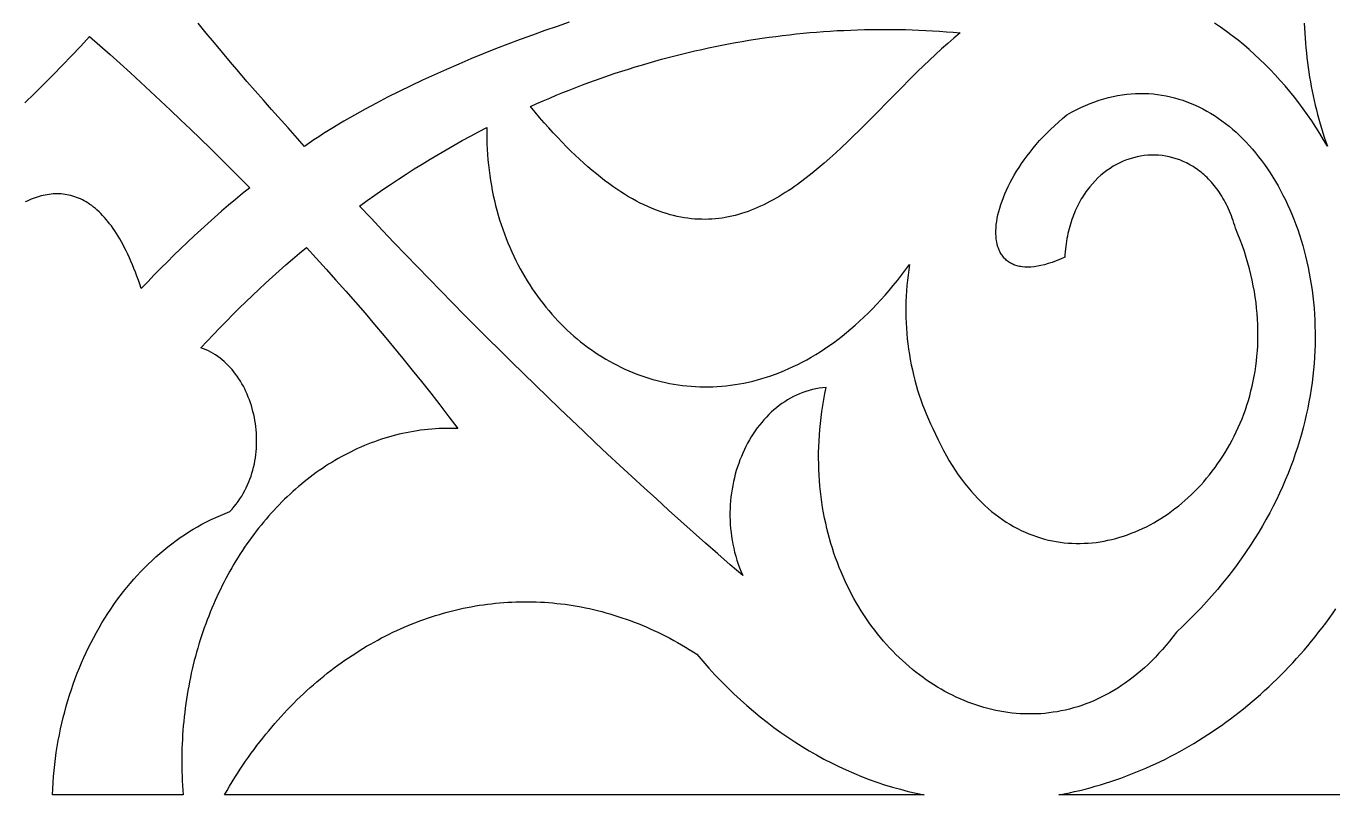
# Model space of a CAD drawing. Extents: x -4950 to -2150, y -1354 to 1346.
# Drawn here: x -3401.8 to -3158.1, y 396.6 to 539.9 of the extents above; entities that cross this region are included whole.
import ezdxf

# ---------------------------------------------------------------- set-up
doc = ezdxf.new("R2010")
doc.units = 0
doc.layers.add('LAYER_1', color=18, linetype='CONTINUOUS')

msp = doc.modelspace()

# ---------------------------------------------------------------- linework, layer by layer
at = {"layer": 'LAYER_1'}
for points in [[(-3300.5, 540.61), (-3302.77, 539.85), (-3305.05, 539.06), (-3307.34, 538.24), (-3309.63, 537.4), (-3311.94, 536.53), (-3314.24, 535.64), (-3316.54, 534.72), (-3318.83, 533.78), (-3321.11, 532.82), (-3323.38, 531.84), (-3325.63, 530.84), (-3327.86, 529.82), (-3330.06, 528.78), (-3332.23, 527.72), (-3334.37, 526.64), (-3336.47, 525.55), (-3338.53, 524.44), (-3339.55, 523.88), (-3340.55, 523.31), (-3341.54, 522.75), (-3342.52, 522.17), (-3343.48, 521.6), (-3344.44, 521.02), (-3345.37, 520.44), (-3346.3, 519.86), (-3347.21, 519.27), (-3348.1, 518.68), (-3348.98, 518.08), (-3349.84, 517.49), (-3352.93, 520.91), (-3356, 524.36), (-3357.54, 526.1), (-3359.07, 527.84), (-3360.59, 529.6), (-3362.12, 531.37), (-3363.64, 533.16), (-3365.15, 534.96), (-3366.67, 536.77), (-3368.18, 538.6), (-3369.68, 540.45)], [(-3163.45, 540.44), (-3163.41, 539.51), (-3163.36, 538.58), (-3163.3, 537.65), (-3163.23, 536.73), (-3163.15, 535.82), (-3163.06, 534.9), (-3162.96, 534), (-3162.85, 533.09), (-3162.72, 532.19), (-3162.59, 531.3), (-3162.45, 530.41), (-3162.3, 529.52), (-3162.14, 528.63), (-3161.97, 527.76), (-3161.79, 526.88), (-3161.6, 526.01), (-3161.4, 525.14), (-3161.18, 524.28), (-3160.96, 523.42), (-3160.73, 522.56), (-3160.49, 521.71), (-3160.24, 520.87), (-3159.98, 520.02), (-3159.71, 519.19), (-3159.43, 518.35), (-3159.14, 517.52), (-3159.84, 518.72), (-3160.56, 519.9), (-3161.29, 521.07), (-3162.05, 522.22), (-3162.83, 523.36), (-3163.63, 524.48), (-3164.45, 525.58), (-3165.29, 526.66), (-3166.15, 527.72), (-3167.03, 528.77), (-3167.93, 529.79), (-3168.85, 530.8), (-3169.78, 531.79), (-3170.74, 532.75), (-3171.72, 533.7), (-3172.71, 534.62), (-3173.72, 535.52), (-3174.75, 536.4), (-3175.8, 537.25), (-3176.87, 538.09), (-3177.96, 538.9), (-3179.06, 539.68), (-3180.19, 540.44)], [(-3402, 525.57), (-3400.23, 527.31), (-3398.47, 529.06), (-3396.72, 530.83), (-3394.99, 532.6), (-3393.29, 534.38), (-3391.6, 536.18), (-3389.93, 537.98), (-3388.03, 536.3), (-3386.13, 534.61), (-3384.23, 532.9), (-3382.34, 531.19), (-3380.46, 529.47), (-3378.58, 527.73), (-3376.7, 525.98), (-3374.83, 524.23), (-3372.97, 522.46), (-3371.11, 520.68), (-3369.25, 518.89), (-3367.41, 517.09), (-3365.57, 515.28), (-3363.73, 513.45), (-3361.91, 511.62), (-3360.09, 509.77), (-3361.41, 508.7), (-3362.72, 507.61), (-3364.03, 506.5), (-3365.32, 505.39), (-3366.62, 504.26), (-3367.9, 503.12), (-3369.17, 501.96), (-3370.44, 500.79), (-3371.7, 499.61), (-3372.96, 498.42), (-3374.2, 497.21), (-3375.44, 495.99), (-3376.66, 494.76), (-3377.89, 493.52), (-3379.1, 492.26), (-3380.3, 490.99), (-3380.57, 491.78), (-3380.83, 492.55), (-3381.11, 493.3), (-3381.38, 494.03), (-3381.66, 494.74), (-3381.94, 495.43), (-3382.23, 496.09), (-3382.51, 496.74), (-3382.8, 497.38), (-3383.1, 497.99), (-3383.4, 498.58), (-3383.7, 499.15), (-3384, 499.71), (-3384.31, 500.24), (-3384.61, 500.76), (-3384.93, 501.26), (-3385.24, 501.74), (-3385.56, 502.21), (-3385.88, 502.65), (-3386.2, 503.08), (-3386.52, 503.49), (-3386.85, 503.88), (-3387.18, 504.26), (-3387.51, 504.62), (-3387.84, 504.96), (-3388.18, 505.29), (-3388.52, 505.6), (-3388.85, 505.89), (-3389.2, 506.17), (-3389.54, 506.44), (-3389.89, 506.68), (-3390.23, 506.91), (-3390.58, 507.13), (-3390.93, 507.33), (-3391.29, 507.51), (-3391.64, 507.68), (-3391.99, 507.84), (-3392.35, 507.98), (-3392.71, 508.11), (-3393.07, 508.22), (-3393.43, 508.32), (-3393.79, 508.41), (-3394.16, 508.48), (-3394.52, 508.53), (-3394.89, 508.58), (-3395.25, 508.61), (-3395.62, 508.63), (-3395.99, 508.63), (-3396.36, 508.63), (-3396.73, 508.61), (-3397.1, 508.58), (-3397.47, 508.53), (-3397.84, 508.48), (-3398.22, 508.41), (-3398.59, 508.33), (-3398.96, 508.24), (-3399.34, 508.14), (-3399.71, 508.02), (-3400.09, 507.9), (-3400.46, 507.76), (-3400.84, 507.62), (-3401.21, 507.46), (-3401.59, 507.29), (-3401.96, 507.12)], [(-3153.45, 396.64), (-3209.2, 396.63), (-3208.22, 396.82), (-3207.24, 397.02), (-3206.27, 397.23), (-3205.3, 397.46), (-3204.33, 397.7), (-3203.37, 397.96), (-3202.41, 398.23), (-3201.45, 398.51), (-3200.5, 398.8), (-3199.54, 399.11), (-3198.6, 399.43), (-3197.65, 399.76), (-3196.72, 400.1), (-3195.78, 400.46), (-3194.85, 400.83), (-3193.92, 401.21), (-3193, 401.61), (-3192.08, 402.02), (-3191.17, 402.44), (-3190.26, 402.87), (-3189.35, 403.31), (-3188.45, 403.77), (-3187.56, 404.24), (-3186.67, 404.72), (-3185.78, 405.21), (-3184.9, 405.72), (-3184.03, 406.23), (-3183.16, 406.76), (-3182.29, 407.3), (-3181.44, 407.85), (-3180.58, 408.42), (-3179.74, 408.99), (-3178.9, 409.58), (-3178.06, 410.17), (-3177.23, 410.78), (-3176.41, 411.4), (-3175.6, 412.04), (-3174.79, 412.68), (-3173.98, 413.33), (-3173.19, 414), (-3172.4, 414.67), (-3171.62, 415.36), (-3170.84, 416.06), (-3170.07, 416.77), (-3169.31, 417.49), (-3168.56, 418.21), (-3167.81, 418.96), (-3167.07, 419.71), (-3166.34, 420.47), (-3165.61, 421.24), (-3164.9, 422.02), (-3164.19, 422.81), (-3163.49, 423.62), (-3162.8, 424.43), (-3162.11, 425.25), (-3161.44, 426.08), (-3160.77, 426.93), (-3160.11, 427.78), (-3159.46, 428.64), (-3158.82, 429.51), (-3158.18, 430.39), (-3157.56, 431.29)]]:
    msp.add_lwpolyline(points, dxfattribs=at)
for points in [[(-3307.74, 524.92), (-3306.54, 525.46), (-3305.34, 525.98), (-3304.13, 526.5), (-3302.92, 527.01), (-3301.71, 527.5), (-3300.5, 527.99), (-3299.28, 528.46), (-3298.06, 528.93), (-3296.84, 529.38), (-3295.62, 529.83), (-3294.39, 530.26), (-3293.17, 530.68), (-3291.94, 531.1), (-3290.71, 531.5), (-3289.48, 531.9), (-3288.24, 532.28), (-3287, 532.65), (-3285.77, 533.02), (-3284.53, 533.37), (-3283.29, 533.72), (-3282.04, 534.05), (-3280.8, 534.37), (-3279.55, 534.68), (-3278.31, 534.99), (-3277.06, 535.28), (-3275.81, 535.56), (-3274.55, 535.83), (-3273.3, 536.09), (-3272.05, 536.35), (-3270.79, 536.59), (-3269.53, 536.82), (-3268.28, 537.04), (-3267.02, 537.25), (-3265.76, 537.45), (-3264.5, 537.64), (-3263.23, 537.82), (-3261.97, 537.99), (-3260.71, 538.15), (-3259.44, 538.3), (-3258.17, 538.43), (-3256.91, 538.56), (-3255.64, 538.68), (-3254.37, 538.79), (-3253.1, 538.89), (-3251.83, 538.97), (-3250.56, 539.05), (-3249.29, 539.11), (-3248.02, 539.17), (-3246.75, 539.22), (-3245.48, 539.25), (-3244.2, 539.27), (-3242.93, 539.29), (-3241.66, 539.29), (-3240.38, 539.29), (-3239.11, 539.27), (-3237.83, 539.24), (-3236.56, 539.2), (-3235.29, 539.15), (-3234.01, 539.1), (-3232.74, 539.03), (-3231.46, 538.95), (-3230.19, 538.86), (-3228.91, 538.75), (-3227.64, 538.64), (-3228.79, 537.67), (-3229.94, 536.67), (-3231.08, 535.65), (-3232.21, 534.61), (-3233.33, 533.56), (-3234.45, 532.49), (-3235.56, 531.41), (-3236.67, 530.32), (-3238.86, 528.11), (-3241.05, 525.9), (-3243.22, 523.69), (-3245.39, 521.51), (-3246.47, 520.43), (-3247.55, 519.37), (-3248.64, 518.32), (-3249.72, 517.29), (-3250.81, 516.29), (-3251.9, 515.3), (-3252.99, 514.34), (-3254.09, 513.4), (-3255.19, 512.5), (-3256.3, 511.63), (-3257.41, 510.79), (-3257.97, 510.38), (-3258.53, 509.99), (-3259.09, 509.6), (-3259.66, 509.22), (-3260.22, 508.86), (-3260.79, 508.5), (-3261.36, 508.16), (-3261.93, 507.82), (-3262.5, 507.5), (-3263.08, 507.19), (-3263.65, 506.89), (-3264.23, 506.6), (-3264.82, 506.33), (-3265.4, 506.07), (-3265.99, 505.82), (-3266.58, 505.59), (-3267.17, 505.37), (-3267.77, 505.16), (-3268.37, 504.97), (-3268.97, 504.79), (-3269.57, 504.63), (-3270.18, 504.48), (-3270.79, 504.35), (-3271.4, 504.23), (-3272.02, 504.13), (-3272.64, 504.05), (-3273.26, 503.98), (-3273.89, 503.93), (-3274.52, 503.9), (-3275.15, 503.88), (-3275.79, 503.89), (-3276.43, 503.91), (-3277.08, 503.94), (-3277.73, 504), (-3278.38, 504.08), (-3279.04, 504.17), (-3279.7, 504.29), (-3280.37, 504.42), (-3281.04, 504.58), (-3281.71, 504.75), (-3282.39, 504.95), (-3283.07, 505.17), (-3283.76, 505.41), (-3284.45, 505.67), (-3285.15, 505.95), (-3285.85, 506.25), (-3286.56, 506.58), (-3287.27, 506.93), (-3287.99, 507.3), (-3288.71, 507.7), (-3289.44, 508.11), (-3290.17, 508.56), (-3290.91, 509.02), (-3291.65, 509.52), (-3292.4, 510.03), (-3293.15, 510.57), (-3293.91, 511.14), (-3294.68, 511.73), (-3295.45, 512.35), (-3296.22, 512.99), (-3297.01, 513.66), (-3297.8, 514.36), (-3298.59, 515.09), (-3299.39, 515.84), (-3300.2, 516.62), (-3301.01, 517.42), (-3301.83, 518.26), (-3302.65, 519.12), (-3303.49, 520.02), (-3304.32, 520.94), (-3305.17, 521.89), (-3306.02, 522.87), (-3306.88, 523.88)], [(-3207.74, 523.36), (-3206.87, 523.85), (-3206, 524.3), (-3205.13, 524.72), (-3204.26, 525.11), (-3203.39, 525.47), (-3202.53, 525.8), (-3201.67, 526.09), (-3200.81, 526.35), (-3199.95, 526.58), (-3199.1, 526.78), (-3198.25, 526.95), (-3197.41, 527.09), (-3196.56, 527.2), (-3195.73, 527.28), (-3194.89, 527.33), (-3194.06, 527.36), (-3193.24, 527.35), (-3192.42, 527.31), (-3191.61, 527.25), (-3190.8, 527.16), (-3190, 527.05), (-3189.2, 526.9), (-3188.41, 526.73), (-3187.63, 526.54), (-3186.86, 526.31), (-3186.09, 526.07), (-3185.32, 525.79), (-3184.57, 525.5), (-3183.82, 525.17), (-3183.08, 524.83), (-3182.35, 524.46), (-3181.63, 524.06), (-3180.92, 523.65), (-3180.21, 523.21), (-3179.51, 522.74), (-3178.83, 522.26), (-3178.15, 521.75), (-3177.48, 521.23), (-3176.83, 520.68), (-3176.18, 520.11), (-3175.54, 519.52), (-3174.92, 518.91), (-3174.3, 518.27), (-3173.7, 517.62), (-3173.11, 516.95), (-3172.53, 516.27), (-3171.96, 515.56), (-3171.4, 514.83), (-3170.86, 514.09), (-3170.33, 513.33), (-3169.81, 512.55), (-3169.3, 511.76), (-3168.81, 510.95), (-3168.33, 510.12), (-3167.87, 509.27), (-3167.42, 508.42), (-3166.98, 507.54), (-3166.56, 506.65), (-3166.16, 505.75), (-3165.76, 504.83), (-3165.39, 503.9), (-3165.03, 502.95), (-3164.68, 501.99), (-3164.35, 501.02), (-3164.04, 500.03), (-3163.74, 499.04), (-3163.46, 498.03), (-3163.2, 497.01), (-3162.95, 495.97), (-3162.73, 494.93), (-3162.51, 493.88), (-3162.32, 492.81), (-3162.15, 491.74), (-3161.99, 490.66), (-3161.85, 489.56), (-3161.73, 488.46), (-3161.63, 487.35), (-3161.55, 486.23), (-3161.49, 485.1), (-3161.45, 483.97), (-3161.43, 482.83), (-3161.43, 481.68), (-3161.44, 480.52), (-3161.48, 479.36), (-3161.54, 478.19), (-3161.63, 477.02), (-3161.73, 475.84), (-3161.85, 474.65), (-3162, 473.46), (-3162.17, 472.27), (-3162.36, 471.07), (-3162.57, 469.87), (-3162.81, 468.67), (-3163.07, 467.46), (-3163.35, 466.25), (-3163.66, 465.03), (-3163.99, 463.82), (-3164.34, 462.6), (-3164.72, 461.38), (-3165.13, 460.17), (-3165.55, 458.95), (-3166.01, 457.72), (-3166.48, 456.5), (-3166.99, 455.28), (-3167.51, 454.06), (-3168.07, 452.84), (-3168.65, 451.63), (-3169.26, 450.41), (-3169.89, 449.2), (-3170.55, 447.98), (-3171.24, 446.78), (-3171.95, 445.57), (-3172.7, 444.37), (-3173.47, 443.17), (-3174.27, 441.97), (-3175.09, 440.78), (-3175.95, 439.59), (-3176.83, 438.41), (-3177.74, 437.23), (-3178.69, 436.06), (-3179.66, 434.89), (-3180.66, 433.73), (-3181.69, 432.58), (-3182.75, 431.43), (-3183.84, 430.29), (-3184.96, 429.16), (-3186.12, 428.04), (-3187.3, 426.92), (-3187.93, 426.09), (-3188.58, 425.28), (-3189.22, 424.5), (-3189.88, 423.74), (-3190.54, 423.01), (-3191.21, 422.3), (-3191.89, 421.61), (-3192.57, 420.95), (-3193.26, 420.32), (-3193.96, 419.71), (-3194.66, 419.12), (-3195.36, 418.55), (-3196.07, 418.01), (-3196.79, 417.5), (-3197.51, 417), (-3198.24, 416.53), (-3198.97, 416.08), (-3199.7, 415.66), (-3200.44, 415.26), (-3201.18, 414.88), (-3201.93, 414.52), (-3202.68, 414.18), (-3203.43, 413.87), (-3204.18, 413.58), (-3204.94, 413.31), (-3205.69, 413.06), (-3206.45, 412.83), (-3207.22, 412.62), (-3207.98, 412.44), (-3208.75, 412.28), (-3209.51, 412.13), (-3210.28, 412.01), (-3211.05, 411.91), (-3211.81, 411.82), (-3212.58, 411.76), (-3213.35, 411.72), (-3214.12, 411.7), (-3214.88, 411.7), (-3215.65, 411.71), (-3216.42, 411.75), (-3217.18, 411.81), (-3217.94, 411.88), (-3218.7, 411.97), (-3219.46, 412.09), (-3220.22, 412.22), (-3220.97, 412.37), (-3221.73, 412.53), (-3222.47, 412.72), (-3223.22, 412.92), (-3223.96, 413.15), (-3224.7, 413.39), (-3225.44, 413.64), (-3226.17, 413.92), (-3226.89, 414.21), (-3227.62, 414.52), (-3228.33, 414.84), (-3229.05, 415.18), (-3229.75, 415.54), (-3230.46, 415.92), (-3231.15, 416.31), (-3231.84, 416.71), (-3232.53, 417.14), (-3233.21, 417.58), (-3233.88, 418.03), (-3234.54, 418.5), (-3235.2, 418.99), (-3235.85, 419.49), (-3236.49, 420), (-3237.13, 420.53), (-3237.76, 421.08), (-3238.37, 421.64), (-3238.98, 422.21), (-3239.59, 422.8), (-3240.18, 423.4), (-3240.76, 424.02), (-3241.34, 424.65), (-3241.9, 425.29), (-3242.46, 425.95), (-3243, 426.62), (-3243.54, 427.3), (-3244.06, 428), (-3244.58, 428.71), (-3245.08, 429.43), (-3245.57, 430.17), (-3246.05, 430.92), (-3246.52, 431.67), (-3246.98, 432.45), (-3247.42, 433.23), (-3247.85, 434.02), (-3248.27, 434.83), (-3248.68, 435.65), (-3249.07, 436.48), (-3249.45, 437.32), (-3249.82, 438.17), (-3250.17, 439.03), (-3250.51, 439.91), (-3250.84, 440.79), (-3251.15, 441.68), (-3251.44, 442.59), (-3251.72, 443.5), (-3251.99, 444.43), (-3252.24, 445.36), (-3252.48, 446.3), (-3252.69, 447.26), (-3252.9, 448.22), (-3253.08, 449.19), (-3253.25, 450.17), (-3253.41, 451.16), (-3253.54, 452.16), (-3253.66, 453.16), (-3253.76, 454.18), (-3253.85, 455.2), (-3253.91, 456.23), (-3253.96, 457.27), (-3253.99, 458.32), (-3254, 459.37), (-3254, 460.43), (-3253.97, 461.5), (-3253.92, 462.58), (-3253.86, 463.66), (-3253.77, 464.75), (-3253.67, 465.85), (-3253.54, 466.95), (-3253.39, 468.06), (-3253.23, 469.17), (-3253.04, 470.29), (-3252.83, 471.42), (-3252.6, 472.55), (-3253.25, 472.49), (-3253.89, 472.4), (-3254.53, 472.29), (-3255.15, 472.15), (-3255.77, 471.99), (-3256.37, 471.81), (-3256.97, 471.6), (-3257.55, 471.37), (-3258.13, 471.12), (-3258.7, 470.84), (-3259.25, 470.55), (-3259.8, 470.23), (-3260.33, 469.9), (-3260.86, 469.54), (-3261.37, 469.17), (-3261.87, 468.77), (-3262.36, 468.36), (-3262.84, 467.93), (-3263.3, 467.49), (-3263.75, 467.02), (-3264.19, 466.54), (-3264.62, 466.05), (-3265.04, 465.54), (-3265.44, 465.01), (-3265.82, 464.47), (-3266.2, 463.92), (-3266.56, 463.36), (-3266.9, 462.78), (-3267.24, 462.18), (-3267.55, 461.58), (-3267.85, 460.97), (-3268.14, 460.34), (-3268.41, 459.7), (-3268.67, 459.06), (-3268.91, 458.4), (-3269.14, 457.74), (-3269.35, 457.07), (-3269.54, 456.39), (-3269.72, 455.7), (-3269.88, 455), (-3270.02, 454.3), (-3270.15, 453.59), (-3270.26, 452.88), (-3270.35, 452.16), (-3270.42, 451.44), (-3270.48, 450.71), (-3270.51, 449.98), (-3270.53, 449.25), (-3270.53, 448.51), (-3270.51, 447.77), (-3270.48, 447.03), (-3270.42, 446.29), (-3270.34, 445.55), (-3270.25, 444.81), (-3270.13, 444.07), (-3269.99, 443.33), (-3269.84, 442.59), (-3269.66, 441.85), (-3269.46, 441.11), (-3269.24, 440.38), (-3269, 439.65), (-3268.74, 438.93), (-3268.46, 438.2), (-3268.16, 437.49), (-3270.47, 439.5), (-3272.78, 441.53), (-3275.09, 443.56), (-3277.39, 445.6), (-3279.69, 447.65), (-3281.98, 449.71), (-3284.26, 451.78), (-3286.54, 453.86), (-3288.82, 455.95), (-3291.08, 458.04), (-3293.35, 460.15), (-3295.61, 462.26), (-3297.86, 464.38), (-3300.11, 466.51), (-3302.35, 468.65), (-3304.58, 470.8), (-3306.81, 472.96), (-3309.04, 475.13), (-3311.26, 477.3), (-3313.47, 479.48), (-3315.68, 481.68), (-3317.88, 483.88), (-3320.08, 486.09), (-3322.27, 488.31), (-3324.46, 490.54), (-3326.64, 492.77), (-3328.82, 495.02), (-3330.98, 497.27), (-3333.15, 499.53), (-3335.31, 501.8), (-3337.46, 504.08), (-3339.6, 506.37), (-3338.17, 507.4), (-3336.73, 508.42), (-3335.29, 509.42), (-3333.83, 510.4), (-3332.37, 511.37), (-3330.91, 512.33), (-3329.43, 513.27), (-3327.95, 514.19), (-3326.46, 515.1), (-3324.97, 515.99), (-3323.47, 516.87), (-3321.97, 517.73), (-3320.45, 518.57), (-3318.93, 519.4), (-3317.41, 520.21), (-3315.88, 521.01), (-3315.89, 519.99), (-3315.88, 518.98), (-3315.85, 517.97), (-3315.8, 516.97), (-3315.74, 515.98), (-3315.66, 514.99), (-3315.57, 514.02), (-3315.46, 513.05), (-3315.33, 512.08), (-3315.19, 511.13), (-3315.03, 510.18), (-3314.85, 509.24), (-3314.66, 508.31), (-3314.45, 507.39), (-3314.23, 506.48), (-3314, 505.57), (-3313.74, 504.68), (-3313.48, 503.79), (-3313.2, 502.91), (-3312.9, 502.05), (-3312.6, 501.19), (-3312.27, 500.34), (-3311.94, 499.5), (-3311.59, 498.67), (-3311.23, 497.85), (-3310.85, 497.04), (-3310.46, 496.24), (-3310.06, 495.46), (-3309.65, 494.68), (-3309.22, 493.91), (-3308.78, 493.16), (-3308.33, 492.41), (-3307.87, 491.68), (-3307.4, 490.96), (-3306.91, 490.25), (-3306.41, 489.55), (-3305.91, 488.86), (-3305.39, 488.19), (-3304.86, 487.52), (-3304.32, 486.87), (-3303.77, 486.24), (-3303.21, 485.61), (-3302.64, 485), (-3302.06, 484.4), (-3301.47, 483.81), (-3300.87, 483.24), (-3300.26, 482.68), (-3299.64, 482.13), (-3299.01, 481.6), (-3298.38, 481.08), (-3297.74, 480.58), (-3297.08, 480.09), (-3296.42, 479.61), (-3295.75, 479.15), (-3295.08, 478.7), (-3294.39, 478.27), (-3293.7, 477.85), (-3293, 477.45), (-3292.3, 477.06), (-3291.59, 476.69), (-3290.87, 476.33), (-3290.14, 475.99), (-3289.41, 475.66), (-3288.67, 475.35), (-3287.93, 475.06), (-3287.18, 474.78), (-3286.42, 474.52), (-3285.66, 474.28), (-3284.9, 474.05), (-3284.13, 473.84), (-3283.35, 473.64), (-3282.57, 473.47), (-3281.78, 473.31), (-3280.99, 473.17), (-3280.2, 473.04), (-3279.4, 472.93), (-3278.6, 472.84), (-3277.8, 472.77), (-3276.99, 472.72), (-3276.18, 472.69), (-3275.36, 472.67), (-3274.55, 472.67), (-3273.73, 472.69), (-3272.9, 472.73), (-3272.08, 472.79), (-3271.25, 472.87), (-3270.42, 472.97), (-3269.59, 473.08), (-3268.76, 473.22), (-3267.93, 473.38), (-3267.09, 473.55), (-3266.26, 473.75), (-3265.42, 473.97), (-3264.58, 474.21), (-3263.74, 474.46), (-3262.91, 474.74), (-3262.07, 475.04), (-3261.23, 475.36), (-3260.39, 475.7), (-3259.56, 476.07), (-3258.72, 476.45), (-3257.88, 476.86), (-3257.05, 477.28), (-3256.22, 477.73), (-3255.38, 478.21), (-3254.55, 478.7), (-3253.72, 479.22), (-3252.9, 479.75), (-3252.07, 480.32), (-3251.25, 480.9), (-3250.43, 481.51), (-3249.61, 482.14), (-3248.8, 482.79), (-3247.99, 483.47), (-3247.18, 484.17), (-3246.37, 484.89), (-3245.57, 485.64), (-3244.77, 486.41), (-3243.98, 487.21), (-3243.19, 488.03), (-3242.4, 488.87), (-3241.62, 489.74), (-3240.85, 490.64), (-3240.08, 491.56), (-3239.31, 492.5), (-3238.55, 493.47), (-3237.79, 494.46), (-3237.04, 495.48), (-3237.2, 494.5), (-3237.33, 493.51), (-3237.45, 492.52), (-3237.54, 491.53), (-3237.62, 490.54), (-3237.68, 489.54), (-3237.72, 488.55), (-3237.74, 487.56), (-3237.74, 486.57), (-3237.72, 485.58), (-3237.69, 484.59), (-3237.63, 483.6), (-3237.56, 482.62), (-3237.47, 481.63), (-3237.35, 480.66), (-3237.23, 479.68), (-3237.08, 478.71), (-3236.91, 477.74), (-3236.73, 476.78), (-3236.53, 475.83), (-3236.31, 474.88), (-3236.07, 473.93), (-3235.81, 472.99), (-3235.54, 472.06), (-3235.25, 471.14), (-3234.93, 470.22), (-3234.61, 469.32), (-3234.26, 468.42), (-3233.9, 467.53), (-3233.52, 466.64), (-3233.12, 465.77), (-3232.7, 464.91), (-3232.23, 463.83), (-3231.74, 462.79), (-3231.23, 461.77), (-3230.72, 460.79), (-3230.19, 459.83), (-3229.65, 458.9), (-3229.11, 458.01), (-3228.54, 457.14), (-3227.97, 456.3), (-3227.39, 455.49), (-3226.8, 454.71), (-3226.2, 453.95), (-3225.59, 453.23), (-3224.97, 452.53), (-3224.34, 451.86), (-3223.7, 451.22), (-3223.06, 450.61), (-3222.41, 450.02), (-3221.74, 449.46), (-3221.08, 448.92), (-3220.4, 448.42), (-3219.72, 447.93), (-3219.04, 447.48), (-3218.34, 447.05), (-3217.64, 446.64), (-3216.94, 446.27), (-3216.23, 445.91), (-3215.52, 445.58), (-3214.8, 445.28), (-3214.08, 445), (-3213.35, 444.75), (-3212.63, 444.52), (-3211.89, 444.31), (-3211.16, 444.12), (-3210.42, 443.96), (-3209.69, 443.83), (-3208.95, 443.71), (-3208.21, 443.62), (-3207.46, 443.56), (-3206.72, 443.51), (-3205.98, 443.49), (-3205.23, 443.48), (-3204.49, 443.51), (-3203.75, 443.55), (-3203, 443.61), (-3202.26, 443.69), (-3201.53, 443.8), (-3200.79, 443.92), (-3200.05, 444.07), (-3199.32, 444.24), (-3198.59, 444.42), (-3197.86, 444.63), (-3197.14, 444.86), (-3196.42, 445.1), (-3195.71, 445.37), (-3194.99, 445.65), (-3194.29, 445.95), (-3193.59, 446.27), (-3192.89, 446.61), (-3192.2, 446.97), (-3191.52, 447.35), (-3190.84, 447.74), (-3190.17, 448.15), (-3189.51, 448.58), (-3188.85, 449.02), (-3188.2, 449.49), (-3187.56, 449.97), (-3186.93, 450.46), (-3186.3, 450.97), (-3185.69, 451.5), (-3185.08, 452.04), (-3184.48, 452.6), (-3183.9, 453.18), (-3183.32, 453.76), (-3182.75, 454.37), (-3182.2, 454.99), (-3181.66, 455.62), (-3181.12, 456.27), (-3180.6, 456.93), (-3180.09, 457.61), (-3179.6, 458.3), (-3179.12, 459), (-3178.65, 459.72), (-3178.19, 460.45), (-3177.75, 461.19), (-3177.32, 461.94), (-3176.9, 462.71), (-3176.5, 463.49), (-3176.12, 464.28), (-3175.75, 465.08), (-3175.4, 465.9), (-3175.06, 466.73), (-3174.74, 467.56), (-3174.43, 468.41), (-3174.14, 469.27), (-3173.87, 470.14), (-3173.62, 471.02), (-3173.39, 471.91), (-3173.17, 472.81), (-3172.97, 473.72), (-3172.79, 474.64), (-3172.63, 475.56), (-3172.49, 476.5), (-3172.37, 477.45), (-3172.27, 478.4), (-3172.19, 479.36), (-3172.13, 480.33), (-3172.09, 481.31), (-3172.08, 482.3), (-3172.08, 483.29), (-3172.11, 484.29), (-3172.16, 485.3), (-3172.23, 486.32), (-3172.33, 487.34), (-3172.45, 488.37), (-3172.59, 489.4), (-3172.76, 490.44), (-3172.95, 491.49), (-3173.16, 492.54), (-3173.4, 493.6), (-3173.67, 494.66), (-3173.96, 495.73), (-3174.28, 496.8), (-3174.62, 497.88), (-3174.99, 498.96), (-3175.39, 500.04), (-3175.82, 501.13), (-3176.27, 502.23), (-3176.41, 502.71), (-3176.56, 503.19), (-3176.71, 503.66), (-3176.88, 504.11), (-3177.04, 504.56), (-3177.22, 505), (-3177.4, 505.43), (-3177.59, 505.85), (-3177.78, 506.27), (-3177.98, 506.67), (-3178.18, 507.07), (-3178.39, 507.45), (-3178.61, 507.83), (-3178.83, 508.2), (-3179.05, 508.55), (-3179.28, 508.9), (-3179.52, 509.25), (-3179.76, 509.58), (-3180.01, 509.9), (-3180.26, 510.22), (-3180.51, 510.52), (-3180.77, 510.82), (-3181.03, 511.11), (-3181.3, 511.39), (-3181.57, 511.66), (-3181.85, 511.92), (-3182.12, 512.17), (-3182.41, 512.42), (-3182.69, 512.65), (-3182.98, 512.88), (-3183.27, 513.1), (-3183.57, 513.31), (-3183.87, 513.51), (-3184.17, 513.71), (-3184.78, 514.07), (-3185.4, 514.4), (-3186.03, 514.69), (-3186.67, 514.95), (-3187.32, 515.18), (-3187.97, 515.37), (-3188.62, 515.54), (-3189.29, 515.66), (-3189.95, 515.76), (-3190.62, 515.82), (-3191.29, 515.86), (-3191.96, 515.85), (-3192.62, 515.82), (-3193.29, 515.76), (-3193.96, 515.66), (-3194.62, 515.53), (-3195.27, 515.37), (-3195.92, 515.18), (-3196.57, 514.96), (-3197.21, 514.71), (-3197.83, 514.42), (-3198.45, 514.11), (-3199.06, 513.77), (-3199.66, 513.39), (-3200.25, 512.99), (-3200.82, 512.55), (-3201.38, 512.09), (-3201.92, 511.6), (-3202.45, 511.08), (-3202.96, 510.52), (-3203.46, 509.94), (-3203.7, 509.64), (-3203.93, 509.33), (-3204.16, 509.02), (-3204.38, 508.69), (-3204.6, 508.36), (-3204.82, 508.03), (-3205.02, 507.68), (-3205.23, 507.33), (-3205.42, 506.97), (-3205.62, 506.61), (-3205.8, 506.24), (-3205.98, 505.86), (-3206.15, 505.47), (-3206.32, 505.08), (-3206.48, 504.68), (-3206.63, 504.27), (-3206.78, 503.86), (-3206.92, 503.43), (-3207.05, 503.01), (-3207.18, 502.57), (-3207.3, 502.13), (-3207.41, 501.68), (-3207.52, 501.23), (-3207.61, 500.77), (-3207.7, 500.3), (-3207.78, 499.82), (-3207.86, 499.34), (-3207.92, 498.85), (-3207.98, 498.36), (-3208.03, 497.86), (-3208.07, 497.35), (-3208.1, 496.83), (-3208.91, 496.47), (-3209.69, 496.15), (-3210.45, 495.87), (-3211.18, 495.63), (-3211.88, 495.42), (-3212.56, 495.26), (-3213.21, 495.13), (-3213.83, 495.04), (-3214.43, 494.99), (-3215, 494.97), (-3215.54, 494.99), (-3216.06, 495.03), (-3216.31, 495.07), (-3216.55, 495.12), (-3216.78, 495.17), (-3217.01, 495.23), (-3217.24, 495.3), (-3217.45, 495.37), (-3217.66, 495.46), (-3217.87, 495.55), (-3218.06, 495.64), (-3218.25, 495.75), (-3218.44, 495.86), (-3218.61, 495.98), (-3218.78, 496.11), (-3218.95, 496.24), (-3219.1, 496.38), (-3219.26, 496.53), (-3219.4, 496.68), (-3219.54, 496.84), (-3219.67, 497), (-3219.79, 497.18), (-3219.91, 497.35), (-3220.03, 497.54), (-3220.13, 497.73), (-3220.23, 497.92), (-3220.32, 498.12), (-3220.41, 498.33), (-3220.49, 498.54), (-3220.56, 498.76), (-3220.69, 499.21), (-3220.79, 499.68), (-3220.87, 500.18), (-3220.92, 500.69), (-3220.95, 501.21), (-3220.95, 501.76), (-3220.92, 502.32), (-3220.87, 502.9), (-3220.79, 503.49), (-3220.69, 504.09), (-3220.57, 504.71), (-3220.41, 505.34), (-3220.24, 505.98), (-3220.03, 506.64), (-3219.81, 507.3), (-3219.55, 507.97), (-3219.28, 508.65), (-3218.97, 509.33), (-3218.65, 510.03), (-3218.29, 510.73), (-3217.92, 511.43), (-3217.52, 512.14), (-3217.09, 512.85), (-3216.64, 513.56), (-3216.16, 514.28), (-3215.66, 514.99), (-3215.13, 515.71), (-3214.58, 516.43), (-3214.01, 517.14), (-3213.41, 517.85), (-3212.79, 518.56), (-3212.14, 519.26), (-3211.47, 519.96), (-3210.77, 520.66), (-3210.05, 521.34), (-3209.3, 522.02), (-3208.53, 522.69)], [(-3349.52, 498.66), (-3347.67, 496.64), (-3345.83, 494.62), (-3344, 492.58), (-3342.18, 490.52), (-3340.38, 488.46), (-3338.58, 486.38), (-3336.79, 484.29), (-3335.02, 482.19), (-3333.26, 480.07), (-3331.51, 477.94), (-3329.77, 475.8), (-3328.04, 473.65), (-3326.32, 471.48), (-3324.62, 469.3), (-3322.93, 467.1), (-3321.26, 464.9), (-3321.96, 464.92), (-3322.67, 464.93), (-3323.37, 464.92), (-3324.07, 464.91), (-3324.76, 464.88), (-3325.46, 464.84), (-3326.15, 464.79), (-3326.84, 464.73), (-3327.52, 464.65), (-3328.21, 464.57), (-3328.89, 464.47), (-3329.56, 464.36), (-3330.24, 464.24), (-3330.91, 464.11), (-3331.58, 463.97), (-3332.24, 463.82), (-3332.91, 463.66), (-3333.56, 463.48), (-3334.22, 463.3), (-3334.87, 463.1), (-3335.52, 462.9), (-3336.17, 462.68), (-3336.81, 462.45), (-3337.45, 462.22), (-3338.08, 461.97), (-3338.71, 461.71), (-3339.34, 461.44), (-3339.96, 461.17), (-3340.58, 460.88), (-3341.19, 460.58), (-3341.8, 460.27), (-3342.41, 459.96), (-3343.01, 459.63), (-3343.61, 459.29), (-3344.21, 458.95), (-3344.8, 458.59), (-3345.38, 458.23), (-3345.96, 457.86), (-3346.54, 457.47), (-3347.11, 457.08), (-3347.68, 456.68), (-3348.24, 456.27), (-3348.8, 455.85), (-3349.35, 455.43), (-3349.9, 454.99), (-3350.45, 454.55), (-3350.98, 454.1), (-3351.52, 453.63), (-3352.05, 453.17), (-3352.57, 452.69), (-3353.09, 452.2), (-3353.6, 451.71), (-3354.11, 451.21), (-3354.61, 450.7), (-3355.1, 450.18), (-3355.59, 449.65), (-3356.08, 449.12), (-3356.56, 448.58), (-3357.03, 448.03), (-3357.5, 447.48), (-3357.96, 446.91), (-3358.42, 446.34), (-3358.87, 445.77), (-3359.31, 445.18), (-3359.75, 444.59), (-3360.18, 443.99), (-3360.61, 443.39), (-3361.03, 442.77), (-3361.44, 442.16), (-3361.85, 441.53), (-3362.25, 440.9), (-3362.64, 440.26), (-3363.03, 439.61), (-3363.41, 438.96), (-3363.79, 438.31), (-3364.15, 437.64), (-3364.52, 436.97), (-3364.87, 436.3), (-3365.22, 435.62), (-3365.56, 434.93), (-3365.89, 434.23), (-3366.21, 433.54), (-3366.53, 432.83), (-3366.84, 432.12), (-3367.15, 431.41), (-3367.45, 430.68), (-3367.73, 429.96), (-3368.02, 429.23), (-3368.29, 428.49), (-3368.56, 427.75), (-3368.82, 427), (-3369.07, 426.25), (-3369.31, 425.5), (-3369.55, 424.74), (-3369.78, 423.97), (-3370, 423.2), (-3370.21, 422.43), (-3370.41, 421.65), (-3370.61, 420.86), (-3370.8, 420.08), (-3370.98, 419.28), (-3371.15, 418.49), (-3371.31, 417.69), (-3371.46, 416.89), (-3371.61, 416.08), (-3371.75, 415.27), (-3371.88, 414.45), (-3372, 413.63), (-3372.11, 412.81), (-3372.21, 411.99), (-3372.31, 411.16), (-3372.39, 410.33), (-3372.47, 409.49), (-3372.53, 408.65), (-3372.59, 407.81), (-3372.64, 406.97), (-3372.68, 406.12), (-3372.71, 405.27), (-3372.73, 404.42), (-3372.74, 403.56), (-3372.74, 402.71), (-3372.74, 401.85), (-3372.72, 400.98), (-3372.69, 400.12), (-3372.66, 399.25), (-3372.61, 398.38), (-3372.56, 397.51), (-3372.49, 396.64), (-3396.87, 396.64), (-3396.82, 397.78), (-3396.75, 398.92), (-3396.66, 400.06), (-3396.56, 401.19), (-3396.44, 402.31), (-3396.3, 403.43), (-3396.14, 404.54), (-3395.97, 405.64), (-3395.78, 406.74), (-3395.57, 407.83), (-3395.35, 408.91), (-3395.11, 409.99), (-3394.85, 411.06), (-3394.58, 412.12), (-3394.29, 413.17), (-3393.99, 414.21), (-3393.67, 415.24), (-3393.33, 416.27), (-3392.98, 417.29), (-3392.62, 418.29), (-3392.24, 419.29), (-3391.84, 420.28), (-3391.43, 421.25), (-3391.01, 422.22), (-3390.57, 423.17), (-3390.12, 424.12), (-3389.65, 425.05), (-3389.17, 425.97), (-3388.67, 426.88), (-3388.16, 427.78), (-3387.64, 428.67), (-3387.1, 429.54), (-3386.56, 430.4), (-3385.99, 431.25), (-3385.42, 432.08), (-3384.83, 432.9), (-3384.23, 433.71), (-3383.62, 434.51), (-3382.99, 435.28), (-3382.36, 436.05), (-3381.71, 436.8), (-3381.04, 437.53), (-3380.37, 438.25), (-3379.69, 438.96), (-3378.99, 439.65), (-3378.28, 440.32), (-3377.57, 440.98), (-3376.84, 441.62), (-3376.1, 442.24), (-3375.35, 442.85), (-3374.58, 443.44), (-3373.81, 444.01), (-3373.03, 444.57), (-3372.24, 445.1), (-3371.44, 445.62), (-3370.63, 446.12), (-3369.81, 446.6), (-3368.98, 447.07), (-3368.14, 447.51), (-3367.29, 447.93), (-3366.43, 448.34), (-3365.56, 448.72), (-3364.69, 449.09), (-3363.8, 449.43), (-3363.38, 449.88), (-3362.99, 450.35), (-3362.61, 450.82), (-3362.25, 451.3), (-3361.91, 451.8), (-3361.58, 452.3), (-3361.28, 452.81), (-3361, 453.33), (-3360.73, 453.86), (-3360.48, 454.39), (-3360.25, 454.94), (-3360.03, 455.48), (-3359.84, 456.04), (-3359.66, 456.6), (-3359.5, 457.16), (-3359.35, 457.73), (-3359.22, 458.3), (-3359.11, 458.87), (-3359.02, 459.45), (-3358.94, 460.03), (-3358.88, 460.61), (-3358.83, 461.19), (-3358.8, 461.78), (-3358.79, 462.36), (-3358.79, 462.94), (-3358.8, 463.52), (-3358.83, 464.1), (-3358.88, 464.68), (-3358.94, 465.26), (-3359.02, 465.83), (-3359.11, 466.4), (-3359.21, 466.96), (-3359.33, 467.53), (-3359.47, 468.08), (-3359.61, 468.63), (-3359.78, 469.18), (-3359.95, 469.71), (-3360.14, 470.25), (-3360.34, 470.77), (-3360.55, 471.29), (-3360.78, 471.79), (-3361.02, 472.29), (-3361.27, 472.78), (-3361.54, 473.26), (-3361.81, 473.73), (-3362.1, 474.18), (-3362.4, 474.63), (-3362.72, 475.06), (-3363.04, 475.48), (-3363.38, 475.89), (-3363.72, 476.28), (-3364.08, 476.66), (-3364.45, 477.03), (-3364.83, 477.38), (-3365.22, 477.71), (-3365.62, 478.03), (-3366.03, 478.33), (-3366.45, 478.62), (-3366.88, 478.88), (-3367.32, 479.13), (-3367.78, 479.36), (-3368.23, 479.57), (-3368.7, 479.77), (-3369.18, 479.94), (-3368.01, 481.2), (-3366.83, 482.45), (-3365.64, 483.69), (-3364.44, 484.91), (-3363.24, 486.13), (-3362.03, 487.33), (-3360.81, 488.52), (-3359.58, 489.7), (-3358.35, 490.86), (-3357.11, 492.01), (-3355.86, 493.15), (-3354.61, 494.28), (-3353.34, 495.39), (-3352.08, 496.49), (-3350.8, 497.58)], [(-3364.78, 396.64), (-3364.31, 397.45), (-3363.84, 398.26), (-3363.35, 399.05), (-3362.87, 399.84), (-3362.37, 400.62), (-3361.87, 401.39), (-3361.36, 402.15), (-3360.85, 402.9), (-3360.33, 403.64), (-3359.8, 404.37), (-3359.27, 405.1), (-3358.73, 405.82), (-3358.19, 406.52), (-3357.64, 407.22), (-3357.09, 407.91), (-3356.53, 408.59), (-3355.97, 409.26), (-3355.4, 409.92), (-3354.82, 410.58), (-3354.24, 411.22), (-3353.66, 411.86), (-3353.07, 412.48), (-3352.47, 413.1), (-3351.87, 413.71), (-3351.27, 414.31), (-3350.66, 414.9), (-3350.04, 415.48), (-3349.42, 416.05), (-3348.8, 416.61), (-3348.17, 417.16), (-3347.54, 417.7), (-3346.91, 418.24), (-3346.27, 418.76), (-3345.62, 419.28), (-3344.97, 419.78), (-3344.32, 420.28), (-3343.66, 420.77), (-3343, 421.24), (-3342.34, 421.71), (-3341.67, 422.17), (-3341, 422.62), (-3340.32, 423.06), (-3339.65, 423.49), (-3338.96, 423.91), (-3338.28, 424.32), (-3337.59, 424.72), (-3336.9, 425.11), (-3336.2, 425.49), (-3335.5, 425.87), (-3334.8, 426.23), (-3334.1, 426.58), (-3333.39, 426.92), (-3332.68, 427.26), (-3331.97, 427.58), (-3331.26, 427.89), (-3330.54, 428.2), (-3329.82, 428.49), (-3329.1, 428.78), (-3328.37, 429.05), (-3327.64, 429.31), (-3326.91, 429.57), (-3326.18, 429.81), (-3325.45, 430.05), (-3324.71, 430.27), (-3323.97, 430.48), (-3323.24, 430.69), (-3322.49, 430.88), (-3321.75, 431.07), (-3321.01, 431.24), (-3320.26, 431.4), (-3319.51, 431.56), (-3318.76, 431.7), (-3318.01, 431.83), (-3317.26, 431.96), (-3316.51, 432.07), (-3315.75, 432.17), (-3315, 432.26), (-3314.24, 432.35), (-3313.48, 432.42), (-3312.73, 432.48), (-3311.97, 432.53), (-3311.21, 432.57), (-3310.45, 432.6), (-3309.68, 432.62), (-3308.92, 432.63), (-3308.16, 432.63), (-3307.4, 432.62), (-3306.64, 432.59), (-3305.87, 432.56), (-3305.11, 432.52), (-3304.35, 432.46), (-3303.58, 432.4), (-3302.82, 432.32), (-3302.06, 432.24), (-3301.29, 432.14), (-3300.53, 432.03), (-3299.77, 431.91), (-3299.01, 431.79), (-3298.25, 431.65), (-3297.49, 431.5), (-3296.72, 431.33), (-3295.97, 431.16), (-3295.21, 430.98), (-3294.45, 430.79), (-3293.69, 430.58), (-3292.94, 430.36), (-3292.18, 430.14), (-3291.43, 429.9), (-3290.67, 429.65), (-3289.92, 429.39), (-3289.17, 429.12), (-3288.42, 428.84), (-3287.68, 428.55), (-3286.93, 428.24), (-3286.19, 427.93), (-3285.44, 427.6), (-3284.7, 427.27), (-3283.96, 426.92), (-3283.23, 426.56), (-3282.49, 426.19), (-3281.76, 425.81), (-3281.03, 425.41), (-3280.3, 425.01), (-3279.57, 424.59), (-3278.85, 424.17), (-3278.13, 423.73), (-3277.41, 423.28), (-3276.69, 422.82), (-3275.59, 421.52), (-3274.46, 420.25), (-3273.33, 419.01), (-3272.17, 417.81), (-3271, 416.63), (-3269.81, 415.48), (-3268.6, 414.36), (-3267.38, 413.27), (-3266.14, 412.21), (-3264.89, 411.18), (-3263.62, 410.18), (-3262.34, 409.21), (-3261.05, 408.27), (-3259.74, 407.37), (-3258.42, 406.49), (-3257.08, 405.65), (-3255.74, 404.84), (-3254.38, 404.06), (-3253.01, 403.31), (-3251.63, 402.6), (-3250.24, 401.92), (-3248.84, 401.27), (-3247.43, 400.65), (-3246, 400.07), (-3244.57, 399.52), (-3243.13, 399), (-3241.69, 398.52), (-3240.23, 398.08), (-3238.76, 397.66), (-3237.29, 397.28), (-3235.81, 396.94), (-3234.33, 396.63)]]:
    msp.add_lwpolyline(points, close=True, dxfattribs=at)

doc.saveas('drawing.dxf')
